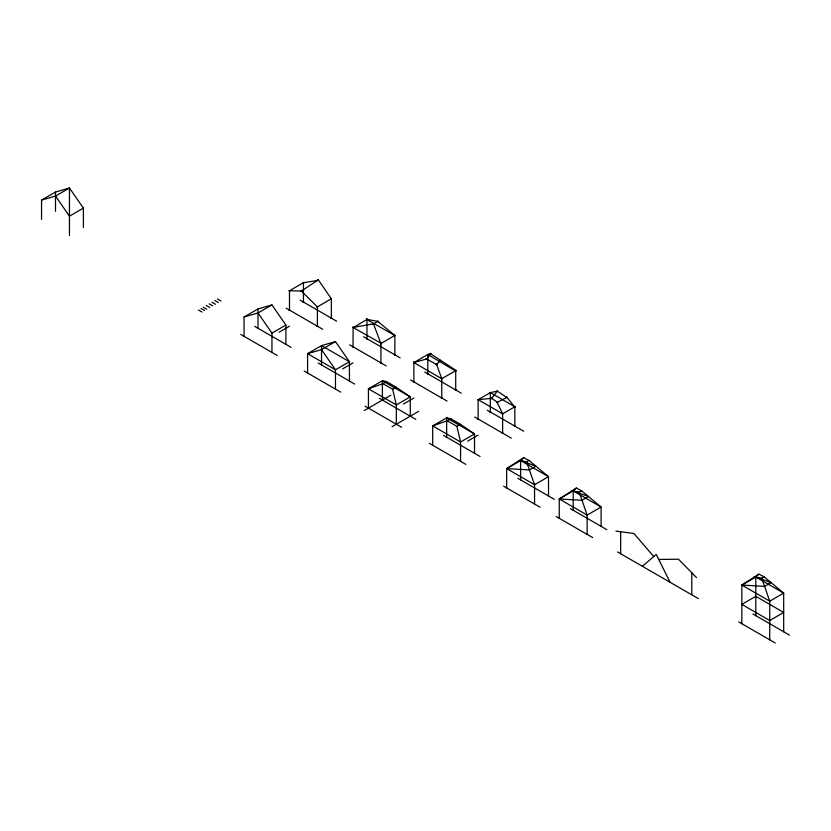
<?xml version="1.0" encoding="UTF-8"?>
<svg xmlns="http://www.w3.org/2000/svg" width="831" height="831" viewBox="0 0 831 831"><rect width="100%" height="100%" fill="white"/><g stroke="black" fill="none" stroke-linecap="round" stroke-linejoin="round"><path stroke-width="1.25" d="M491.807 398.08L491.63 398.755L491.796 398.039M497.146 402.453L497.603 402.547M441.438 378.863L442.123 378.624M427.82 373.846L427.82 354.525L455.513 370.969L456.105 370.605L455.637 370.979L455.907 370.356L430.562 353.746L427.82 354.525L413.869 362.576L413.869 381.907M514.618 407.013L515.075 406.463L514.888 407.117L506.536 396.927L506.609 397.55M367.24 319.551L366.72 319.073L367.042 319.893L367.437 319.208L367.177 319.717L395.13 335.651M381.252 343.432L380.577 343.816L380.972 343.13L381.055 343.899L381.055 343.276L352.874 327.362M366.668 319.177L367.219 319.655L366.585 319.322M301.051 291.265C302.588 290.414 300.178 291.463 301.58 291.307M317.141 307.055L317.764 306.805L317.203 307.169M413.703 362.233L414.15 362.763L413.817 362.191M426.874 359.241L426.511 358.587M497.094 402.339L502.63 413.828L502.63 433.148M502.267 413.921L502.963 413.63L502.34 414.035M430.229 353.611L430.894 353.923M414.067 362.856L413.942 362.96M426.428 358.628L426.781 359.283M436.317 364.269L436.888 364.29M353.009 346.766L353.154 327.175L353.061 327.83L366.959 319.384L377.804 321.389L394.86 335.495L394.86 354.816M289.489 310.098L289.489 290.767L303.44 282.717L318.2 280.338L318.086 279.642L317.837 280.286L318.366 279.933L331.34 298.817L331.34 318.148M436.265 364.57L436.4 364.207M455.513 370.906L455.907 370.429L455.492 370.813M440.596 360.28L436.618 364.508L441.76 378.687L441.76 398.007M455.7 370.688L441.76 378.687L413.869 362.576L426.583 358.971L430.562 353.746M514.566 406.93L514.825 406.712M377.98 321.732L377.835 320.995L377.825 321.722M478.126 419.001L478.126 399.669L491.651 398.361L497.322 391.162L506.515 397.26M377.856 321.348L373.503 323.872L353.009 327.435M394.881 335.433L380.91 343.546L380.91 362.877M373.171 323.924L373.825 323.695M373.784 323.861L373.233 324.048M506.671 487.942L506.671 468.611L520.611 460.561L523.727 457.663L528.952 460.405L548.512 476.672L548.512 495.993M559.253 518.305L559.253 498.974L573.203 490.924L576.319 488.026L581.544 490.768L601.104 507.035L601.104 526.355M741.844 623.717L741.844 585.066L755.795 577.015L758.9 574.117L764.125 576.849L783.685 593.116L783.685 631.778M497.457 391.463L497.322 390.767L497.208 391.515M642.353 566.285L656.23 554.422L670.098 582.302M331.289 298.796L317.39 306.878L317.39 326.199M520.611 479.892L520.611 460.561L548.512 476.672L534.562 484.722L506.671 468.611L523.727 457.663M573.203 510.255L573.203 490.924L601.104 507.035L587.153 515.085L559.253 498.974L576.319 488.026M755.795 615.667L755.795 577.015L783.685 593.116L769.735 601.166L741.844 585.066L758.9 574.117M289.489 290.767L301.341 291.058L318.065 280.026M41.55 219.415L41.55 200.084L55.5 192.034L69.451 188.003L83.401 208.134L83.401 227.465M41.55 200.084L55.5 196.054L69.451 188.003L69.451 235.516M83.401 208.134L69.451 216.185L55.5 196.054M244.054 336.326L244.054 316.995L258.005 308.945L271.955 304.915L285.906 325.056L285.906 344.377M244.054 316.995L258.005 312.975L271.955 304.915M271.955 352.437L271.955 333.106L285.906 325.056M279.081 332.213L289.468 326.219M307.574 372.994L307.574 353.674L321.524 349.643L335.475 341.593L349.425 361.724L349.425 381.055M342.601 368.881L352.988 362.887M368.434 408.135L368.434 388.804L382.956 383.673L386.519 381.616L396.21 387.215L410.275 396.865L410.275 416.186M382.956 383.673L392.648 389.272L396.21 387.215M364.196 410.576L390.819 395.213M403.461 404.022L413.838 398.028M392.097 426.687L418.71 411.314M432.691 445.229L432.691 425.908L447.213 420.777L450.776 418.72L460.467 424.319L474.532 433.959L474.532 453.29M447.213 420.777L456.905 426.365L460.467 424.319M514.836 426.106L514.836 406.775L502.63 413.828L478.126 399.669L490.332 392.627L497.322 391.162M467.718 441.116L478.095 435.122M518.949 460.426L526.594 461.766L528.952 460.405M571.541 490.789L579.186 492.129L581.544 490.768M754.122 576.87L761.767 578.21L764.125 576.849M491.651 398.361L497.457 402.246L506.557 397.582M430.396 353.383L430.676 354.12M436.867 364.809L436.317 364.705M317.598 306.577L317.089 306.732L317.712 306.743M335.475 341.593L321.524 345.613L307.574 353.674L335.475 369.774L349.425 361.724L321.524 345.613L321.524 364.944M303.481 283.111L303.46 282.332L303.325 283.07M658.723 559.44L678.501 559.221L696.523 577.628M506.671 468.611L529.43 469.92L535.902 466.181L520.611 460.561M559.253 498.974L582.022 500.283L588.493 496.543L573.203 490.924M741.844 585.066L764.603 586.374L771.075 582.635L755.795 577.015M615.927 531.102L633.949 533.502L653.727 556.552M386.519 381.616L382.385 380.754L368.434 388.804L396.335 404.915L410.275 396.865L382.385 380.754L382.385 400.085M450.776 418.72L446.642 417.848L432.691 425.908L460.582 442.009L474.532 433.959L446.642 417.848L446.642 437.179M427.581 354.837L428.152 354.338L427.456 354.608M381.159 343.369L380.567 343.66M426.583 358.971L436.618 364.508M514.836 406.775L490.332 392.627L490.332 411.947M300.095 300.116L336.607 321.192M363.614 336.784L400.127 357.86M424.734 372.07L461.247 393.156M487.246 410.171L523.759 431.258M286.144 308.166L322.657 329.242M349.664 344.834L386.176 365.92M410.524 379.975L447.036 401.051M474.771 417.069L511.283 438.145M217.483 299.025L220.973 301.04M214.845 300.552L218.324 302.567M254.66 326.344L291.172 347.42M318.18 363.012L354.692 384.088M379.3 398.298L415.812 419.385M443.557 435.402L480.069 456.479M517.765 478.24L554.277 499.327M570.357 508.603L606.869 529.69M752.938 614.016L789.45 635.102M211.957 302.214L215.447 304.229M209.132 303.845L212.622 305.86M206.265 305.496L209.755 307.512M203.273 307.221L206.763 309.236M201.05 308.509L204.54 310.524M198.464 310.005L201.954 312.02M240.71 334.394L277.222 355.471M304.229 371.062L340.741 392.149M365.089 406.203L401.602 427.279M429.336 443.297L465.848 464.384M503.544 486.145L540.057 507.222M556.136 516.508L592.648 537.584M617.558 551.961L698.414 598.652M738.717 621.92L775.23 642.997M442.092 378.552L441.375 378.728M301.341 291.058L317.39 306.878M321.524 349.643L335.475 369.774L335.475 389.105M258.005 312.975L271.955 333.106M373.503 323.872L380.91 343.546M761.767 578.21L769.735 601.166L769.735 639.828M579.186 492.129L587.153 515.085L587.153 534.416M526.594 461.766L534.562 484.722L534.562 504.053M456.905 426.365L460.582 442.009L460.582 461.34M392.648 389.272L396.335 404.915L396.335 424.236M691.776 572.777L691.776 594.819M620.674 531.726L620.674 553.768M455.71 370.626L455.71 389.957M366.959 319.384L366.959 338.716M303.44 282.717L303.44 302.048M258.005 308.945L258.005 328.276M55.5 192.034L55.5 211.354M477.877 399.607L478.511 399.701L477.867 399.638M289.188 290.746L289.884 290.767L289.115 290.705M413.641 362.42L413.869 362.939L413.713 362.399M426.355 358.815L426.594 359.345L426.365 358.784M489.978 392.575L490.726 392.648L490.051 392.523M352.77 327.331L352.728 327.31M373.264 323.758L373.264 323.726M289.105 310.077L289.884 310.098L289.105 310.046M303.045 302.017L303.834 302.048L303.055 301.996M316.995 326.178L317.785 326.199L317.006 326.157M330.946 318.128L331.735 318.148L330.956 318.107M352.614 346.745L353.404 346.787L352.666 346.662M366.564 338.695L367.354 338.736L366.585 338.643M380.515 362.846L381.304 362.877L380.515 362.846M394.465 354.795L395.244 354.847L394.476 354.754M413.474 381.876L414.264 381.907L413.485 381.855M427.425 373.825L428.214 373.846L427.425 373.805M441.375 397.987L442.154 398.007L441.375 397.966M455.326 389.936L456.105 389.957L455.326 389.916M477.732 418.98L478.521 419.001L477.732 418.959M489.937 411.927L490.726 411.979L489.958 411.885M502.236 433.128L503.025 433.148L502.246 433.107M514.451 426.074L515.23 426.126L514.462 426.033M755.795 596.336L741.844 604.397L769.735 620.497L783.685 612.447L755.795 596.336"/></g></svg>
